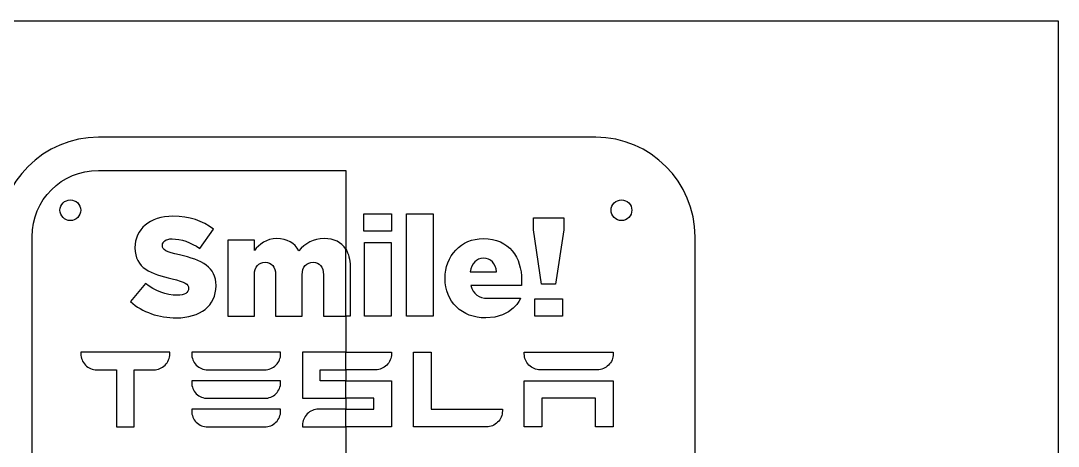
# Model space of a CAD drawing. Extents: x -459 to 930, y -131 to 300.
# Drawn here: x 129.4 to 379.7, y 197.3 to 299.9 of the extents above; entities that cross this region are included whole.
import ezdxf

# ---------------------------------------------------------------- set-up
doc = ezdxf.new("R2010")
doc.units = 0
doc.layers.add('Ebene_1', color=7, linetype='CONTINUOUS')

msp = doc.modelspace()

# ---------------------------------------------------------------- linework, layer by layer
at = {"layer": 'Ebene_1', "color": 7}
for points in [[(0.078336, 299.921664), (379.748836, 299.921664), (379.748836, 0.078344), (0.078336, 0.078344)], [(148.120672, 263.824947)], [(212.163792, 253.380624), (218.862608, 253.380624), (218.862608, 249.173645), (212.163792, 249.173645)], [(222.47479, 253.380624), (228.902821, 253.380624), (228.902821, 228.683423), (222.47479, 228.683423)], [(253.101345, 252.365698), (260.408909, 252.365698), (260.408909, 249.489905), (258.446754, 236.397165), (255.063497, 236.397165), (253.101345, 249.489905)], [(212.299182, 246.457534), (218.727216, 246.457534), (218.727216, 228.683423), (212.299182, 228.683423)], [(241.007508, 247.392359)], [(241.041097, 242.656215)], [(253.405719, 232.84751), (260.104535, 232.84751), (260.104535, 228.683423), (253.405719, 228.683423)], [(166.92921, 228.277644)], [(207.815736, 208.867063), (207.815736, 213.113832), (201.635752, 213.113832), (201.635752, 215.753464), (207.815736, 215.753464), (207.815736, 220.000232), (197.389499, 220.000232), (197.389499, 208.867063)], [(250.899411, 213.113832), (272.362186, 213.113832), (272.362186, 201.98066), (268.115412, 201.98066), (268.115412, 208.867063), (255.14618, 208.867063), (255.14618, 201.98066), (251.301453, 201.98066), (250.899411, 201.98066)], [(207.815736, 206.227429), (214.604986, 206.227429), (214.604986, 208.867063), (207.815736, 208.867063)]]:
    msp.add_lwpolyline(points, close=True, dxfattribs=at)
for points in [[(268.120571, 271.824976), (148.120672, 271.824976)], [(148.120672, 263.824947), (207.815736, 263.824947), (207.815736, 244.826623)], [(172.57911, 244.990496), (175.86078, 249.625439)], [(132.120617, 47.82529), (132.120617, 247.82489)], [(163.57988, 245.734797), (163.57988, 245.802457)], [(185.751449, 244.482977), (185.751449, 246.9867), (179.323418, 246.9867), (179.323418, 228.683423), (185.751449, 228.683423), (185.751449, 238.630103)], [(292.12066, 47.825215), (292.12066, 247.82489)], [(156.94886, 245.193487), (156.94886, 245.125827)], [(207.815736, 228.683423), (207.815736, 244.826623)], [(208.858567, 240.694059), (208.858567, 228.683423), (207.815736, 228.683423), (207.815736, 220.000232), (218.851755, 220.000232), (218.851755, 219.59819)], [(190.859667, 238.630103), (190.859667, 228.683423), (197.287698, 228.683423), (197.287698, 238.630103)], [(202.430536, 238.630103), (202.430536, 228.683423), (207.815736, 228.683423)], [(237.86093, 239.340655), (244.221267, 239.340655)], [(159.48624, 236.56641), (155.83242, 232.202121)], [(169.87257, 235.416129), (169.87257, 235.348469)], [(176.50359, 235.991271), (176.50359, 236.058931)], [(231.77138, 237.75057), (231.77138, 237.818266)], [(250.209531, 236.058684), (237.962733, 236.058684)], [(143.878913, 219.999973), (143.878913, 219.598219)], [(165.341439, 219.598219), (165.341439, 219.999973), (143.878913, 219.999973)], [(170.633222, 219.999973), (170.633222, 219.598219)], [(192.095749, 219.598144), (192.095749, 219.999898), (170.633222, 219.999973)], [(224.143422, 220.000232), (228.39019, 220.000232), (228.39019, 206.227429), (245.606194, 206.227429), (245.606194, 205.825387)], [(241.760951, 201.98066), (224.545464, 201.98066), (224.143422, 201.98066), (224.143422, 220.000232)], [(250.899366, 219.598251), (250.899411, 220.000232)], [(250.899411, 220.000232), (272.362186, 219.999703), (272.362186, 219.598177)], [(144.988445, 216.870687), (144.990052, 216.86908), (144.991659, 216.867473)], [(147.7239, 215.753233), (152.486886, 215.753233), (152.486886, 201.980679), (152.88864, 201.980679), (156.733546, 201.980679), (156.733546, 215.753308), (161.496533, 215.753308)], [(171.742754, 216.870687), (171.744362, 216.86908), (171.745969, 216.867473)], [(174.478209, 215.753233), (188.250834, 215.753233)], [(215.007029, 215.753464), (207.815736, 215.753464), (207.815736, 213.113832), (218.851755, 213.113832), (218.851755, 201.98066), (207.815736, 201.98066), (207.815736, 194.635372)], [(252.012521, 216.867595), (252.010404, 216.869182), (252.007309, 216.87077)], [(268.516943, 215.75345), (254.744653, 215.75345)], [(170.633222, 213.113659), (170.633222, 212.711905)], [(192.095749, 212.711873), (192.095749, 213.113627), (170.633222, 213.113659)], [(171.742754, 209.984372), (171.744362, 209.982765), (171.745969, 209.979632)], [(174.478209, 208.866961), (188.250834, 208.866961)], [(170.633222, 206.227344), (170.633222, 205.82559)], [(192.095749, 205.825557), (192.095749, 206.227311), (170.633222, 206.227344)], [(207.815736, 201.98066), (207.815736, 206.227429), (201.234225, 206.227429)], [(171.742754, 203.098057), (171.744362, 203.09645), (171.745969, 203.093317)], [(174.478209, 201.980646), (188.250834, 201.980646)], [(197.389499, 202.382703), (197.389499, 201.98066), (197.791025, 201.98066), (207.815736, 201.98066)]]:
    msp.add_lwpolyline(points, dxfattribs=at)
for points in [[(148.120672, 271.824976), (134.893863, 271.824976), (124.120588, 261.051701), (124.120588, 247.82489)], [(292.12066, 247.82489), (292.12066, 261.051701), (281.347383, 271.824976), (268.120571, 271.824976)], [(132.120617, 247.82489), (132.120617, 256.75808), (139.187482, 263.824947), (148.120672, 263.824947)], [(138.847996, 254.22254), (138.847996, 254.885581), (139.111388, 255.521466), (139.580229, 255.990307)], [(139.580229, 255.990307), (140.04907, 256.459148), (140.684955, 256.72254), (141.347996, 256.72254)], [(141.347996, 256.72254), (142.011037, 256.72254), (142.646922, 256.459148), (143.115763, 255.990307)], [(143.115763, 255.990307), (143.584604, 255.521466), (143.847996, 254.885581), (143.847996, 254.22254)], [(271.848, 254.22254), (271.848, 254.885581), (272.111392, 255.521466), (272.580233, 255.990307)], [(272.580233, 255.990307), (273.049074, 256.459148), (273.684959, 256.72254), (274.348, 256.72254)], [(274.348, 256.72254), (275.011041, 256.72254), (275.646926, 256.459148), (276.115767, 255.990307)], [(276.115767, 255.990307), (276.584608, 255.521466), (276.848, 254.885581), (276.848, 254.22254)], [(139.580229, 252.454773), (139.111388, 252.923614), (138.847996, 253.559499), (138.847996, 254.22254)], [(143.847996, 254.22254), (143.847996, 253.559499), (143.584604, 252.923614), (143.115763, 252.454773)], [(272.580233, 252.454773), (272.111392, 252.923614), (271.848, 253.559499), (271.848, 254.22254)], [(276.848, 254.22254), (276.848, 253.559499), (276.584608, 252.923614), (276.115767, 252.454773)], [(141.347996, 251.72254), (140.684955, 251.72254), (140.04907, 251.985932), (139.580229, 252.454773)], [(143.115763, 252.454773), (142.646922, 251.985932), (142.011037, 251.72254), (141.347996, 251.72254)], [(166.11725, 252.771787), (160.43353, 252.771787), (156.94886, 249.591607), (156.94886, 245.193487)], [(175.86078, 249.625439), (173.28957, 251.689173), (170.14323, 252.771787), (166.11725, 252.771787)], [(274.348, 251.72254), (273.684959, 251.72254), (273.049074, 251.985932), (272.580233, 252.454773)], [(276.115767, 252.454773), (275.646926, 251.985932), (275.011041, 251.72254), (274.348, 251.72254)], [(163.57988, 245.802457), (163.57988, 246.64825), (164.35801, 247.324884), (165.9481, 247.324884)], [(167.67351, 243.434241), (164.39184, 244.178539), (163.57988, 244.652182), (163.57988, 245.734797)], [(165.9481, 247.324884), (168.04566, 247.324884), (170.41388, 246.512923), (172.57911, 244.990496)], [(191.198146, 247.392359), (188.626935, 247.392359), (186.93556, 246.005398), (185.751449, 244.482977)], [(196.475861, 244.415281), (195.494741, 246.309856), (193.634027, 247.392359), (191.198146, 247.392359)], [(202.599518, 247.392359), (199.926819, 247.392359), (198.065951, 246.242192), (196.475861, 244.415281)], [(207.815736, 244.826623), (206.765885, 246.490609), (204.964988, 247.392359), (202.599518, 247.392359)], [(231.77138, 237.818266), (231.77138, 243.163675), (235.594437, 247.392359), (241.007508, 247.392359)], [(241.007508, 247.392359), (247.334039, 247.392359), (250.243636, 242.757741), (250.243636, 237.378499)], [(156.94886, 245.125827), (156.94886, 240.254062), (160.83951, 238.833131), (165.88043, 237.682853)], [(176.50359, 236.058931), (176.50359, 240.490883), (173.12042, 242.250132), (167.67351, 243.434241)], [(207.815736, 244.826623), (208.492648, 243.753738), (208.858567, 242.365125), (208.858567, 240.694059)], [(185.751449, 238.630103), (185.751449, 240.626173), (186.834029, 241.674878), (188.35646, 241.674878)], [(188.35646, 241.674878), (189.878888, 241.674878), (190.859662, 240.626173), (190.859667, 238.630103)], [(197.287698, 238.630103), (197.287698, 240.626173), (198.404382, 241.674878), (199.926813, 241.674878)], [(199.926813, 241.674878), (201.449242, 241.674878), (202.430536, 240.626173), (202.430536, 238.630103)], [(241.041097, 242.656215), (239.349518, 242.656215), (238.19925, 241.336724), (237.86093, 239.340655)], [(244.221267, 239.340655), (243.984446, 241.370557), (242.800348, 242.656215), (241.041097, 242.656215)], [(167.16604, 233.724547), (164.42567, 233.724547), (161.82063, 234.705667), (159.48624, 236.56641)], [(165.88043, 237.682853), (169.09444, 236.938556), (169.87257, 236.397249), (169.87257, 235.416129)], [(166.92921, 228.277644), (172.6806, 228.277644), (176.50359, 231.153338), (176.50359, 235.991271)], [(241.582667, 228.243657), (235.831575, 228.302371), (231.77138, 232.066844), (231.77138, 237.75057)], [(237.962733, 236.058684), (238.470204, 234.062614), (240.004142, 232.999955), (242.000211, 232.999955)], [(250.243636, 237.378499), (250.243636, 236.97252), (250.243371, 236.498495), (250.209531, 236.058684)], [(169.87257, 235.348469), (169.87257, 234.333518), (168.92528, 233.724547), (167.16604, 233.724547)], [(250.00024, 232.999955), (250.00024, 232.999955), (248.094494, 228.177178), (241.582667, 228.243657)], [(242.000211, 232.999955), (247.079582, 232.951941), (242.000241, 232.999955), (250.00024, 232.999955)], [(155.83242, 232.202121), (158.74194, 229.59708), (162.73408, 228.277644), (166.92921, 228.277644)], [(143.878913, 219.598219), (143.878913, 218.554262), (144.259784, 217.619041), (144.988445, 216.870687)], [(164.197389, 216.86284), (164.948845, 217.594523), (165.341439, 218.53558), (165.341439, 219.598219)], [(170.633222, 219.598219), (170.633222, 218.554262), (171.014093, 217.619041), (171.742754, 216.870687)], [(190.953257, 216.862764), (191.704722, 217.594447), (192.095749, 218.535505), (192.095749, 219.598144)], [(218.851755, 219.59819), (218.851755, 218.535552), (218.459095, 217.594641), (217.707639, 216.862957)], [(252.007309, 216.87077), (251.278649, 217.619123), (250.899366, 218.554295), (250.899366, 219.598251)], [(272.362186, 219.598177), (272.362186, 218.535539), (271.969518, 217.594628), (271.218074, 216.862944)], [(144.991659, 216.867473), (145.724298, 216.134837), (146.663743, 215.753233), (147.7239, 215.753233)], [(161.496533, 215.753308), (162.524356, 215.753308), (163.450295, 216.135408), (164.197389, 216.86284)], [(171.745969, 216.867473), (172.478599, 216.134837), (173.418045, 215.753233), (174.478209, 215.753233)], [(188.250834, 215.753233), (189.278658, 215.753233), (190.206171, 216.135332), (190.953257, 216.862764)], [(217.707639, 216.862957), (216.960545, 216.135525), (216.03485, 215.753464), (215.007029, 215.753464)], [(254.744653, 215.75345), (253.684497, 215.75345), (252.74516, 216.134961), (252.012521, 216.867595)], [(271.218074, 216.862944), (270.470971, 216.135511), (269.54477, 215.75345), (268.516943, 215.75345)], [(170.633222, 212.711905), (170.633222, 211.667947), (171.014093, 210.732727), (171.742754, 209.984372)], [(190.953257, 209.976493), (191.704722, 210.708176), (192.095749, 211.649234), (192.095749, 212.711873)], [(171.745969, 209.979632), (172.478599, 209.246997), (173.418045, 208.866961), (174.478209, 208.866961)], [(188.250834, 208.866961), (189.278658, 208.866961), (190.206171, 209.24906), (190.953257, 209.976493)], [(170.633222, 205.82559), (170.633222, 204.781633), (171.014093, 203.846412), (171.742754, 203.098057)], [(190.953257, 203.090177), (191.704722, 203.821861), (192.095749, 204.762918), (192.095749, 205.825557)], [(201.234225, 206.227429), (200.187745, 206.227429), (199.249596, 205.835468), (198.502093, 205.087964)], [(245.606194, 205.825387), (245.606194, 204.762749), (245.215084, 203.821838), (244.463628, 203.090154)], [(171.745969, 203.093317), (172.478599, 202.360681), (173.418045, 201.980646), (174.478209, 201.980646)], [(188.250834, 201.980646), (189.278658, 201.980646), (190.206171, 202.362745), (190.953257, 203.090177)], [(198.502093, 205.087964), (197.77074, 204.356608), (197.389499, 203.426661), (197.389499, 202.382703)], [(244.463628, 203.090154), (243.716542, 202.362721), (242.788773, 201.98066), (241.760951, 201.98066)]]:
    msp.add_open_spline(points, degree=3, dxfattribs=at)

doc.saveas('drawing.dxf')
